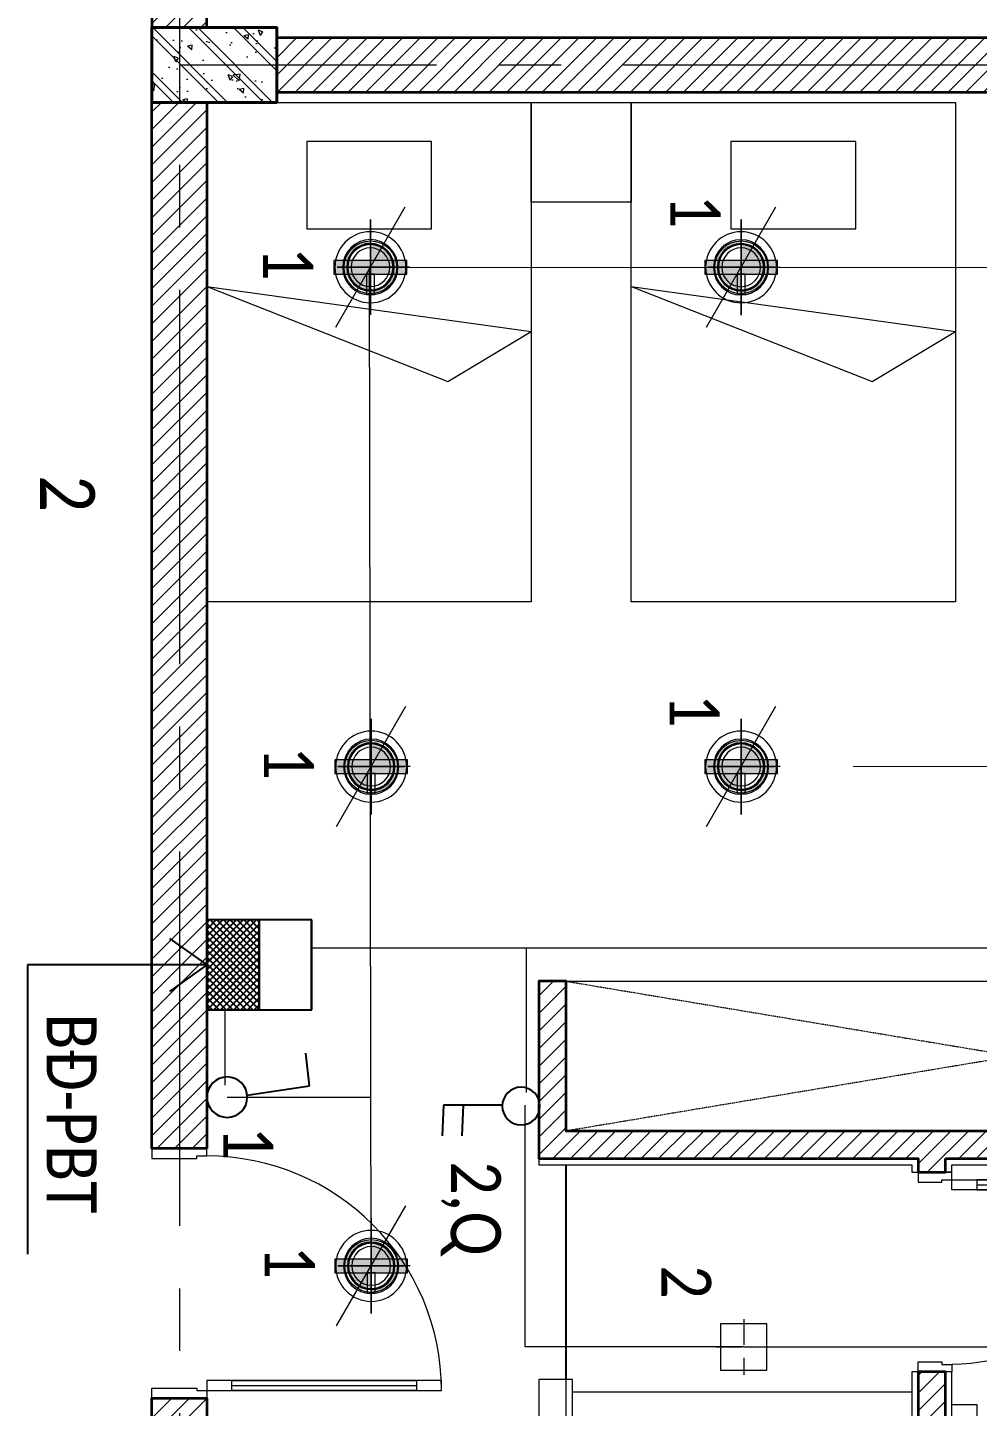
# Model space of a CAD drawing. Header units: millimetres. Extents: x 18326 to 214271, y -298828 to -198730.
# Drawn here: x 39989 to 43794, y -252703 to -247180 of the extents above; entities that cross this region are included whole.
import ezdxf
from ezdxf.enums import TextEntityAlignment as Align

# ---------------------------------------------------------------- set-up
doc = ezdxf.new("R2010")
doc.units = ezdxf.units.MM
doc.header["$LTSCALE"] = 20
doc.header["$MEASUREMENT"] = 0
for name, pattern in [('CONTINOUS', [0]), ('DASHED2', [0.375, 0.25, -0.125]), ('HIDDEN', [0.375, 0.25, -0.125]), ('xref LC GK$0$CENTER2', [1.125, 0.75, -0.125, 0.125, -0.125]), ('xref_mb.A7$0$HIDDEN', [0.375, 0.25, -0.125])]:
    doc.linetypes.add(name, pattern=pattern)
doc.layers.get('0').update_dxf_attribs({"lineweight": 0})
for name, color, linetype, lineweight in [('0.MAU XANH- DAY DIEN', 3, 'HIDDEN', 20), ('DW-DIEN', 2, 'Continuous', 25), ('E-equipment-0.2', 2, 'Continuous', 9), ('E-thin-line-0.05', 251, 'Continuous', 9), ('Hatch', 8, 'Continuous', 5), ('KV_5_HIDDEN', 125, 'HIDDEN', 9), ('KV_EX_1_TB DIEN', 55, 'Continuous', 13), ('xref LC GK$0$KV-Net truc', 251, 'xref LC GK$0$CENTER2', 9), ('xref_mb.A7$0$KV-Cat be tong', 6, 'Continuous', 35), ('xref_mb.A7$0$KV-Cat tuong', 4, 'Continuous', 35), ('xref_mb.A7$0$KV-Cat vat lieu', 11, 'Continuous', 20), ('xref_mb.A7$0$KV-Cua', 34, 'Continuous', 13), ('xref_mb.A7$0$KV-Hatch', 179, 'Continuous', 5), ('xref_mb.A7$0$KV-Net khuat', 165, 'xref_mb.A7$0$HIDDEN', 9), ('xref_mb.A7$0$KV-Net thay 1', 9, 'Continuous', 20), ('xref_mb.A7$0$KV-Noi that', 35, 'Continuous', 9)]:
    doc.layers.add(name, color=color, linetype=linetype, lineweight=lineweight)
for name, color, linetype in [('66 KV-DIM', 7, 'Continuous'), ('CDC-E', 2, 'Continuous'), ('CDC-E-Equip', 2, 'Continuous'), ('CDC-E-Note', 3, 'Continuous'), ('xref_mb.A7$0$KV-Net thay 3', 251, 'Continuous')]:
    doc.layers.add(name, color=color, linetype=linetype)
doc.styles.add('KT', font='vnsimli.shx', dxfattribs={"width": 0.72})
doc.styles.add('uv-abc', font='calibril.ttf', dxfattribs={"width": 0.85})
doc.dimstyles.new('A2-1-140', dxfattribs={"dimscale": 100, "dimtxt": 3, "dimasz": 1.5, "dimexe": 0.7, "dimexo": 0, "dimgap": 0.5, "dimtad": 1, "dimdec": 0, "dimrnd": 50, "dimzin": 13, "dimdsep": 46, "dimtxsty": 'KT', "dimblk1": 'ARCHTICK', "dimblk2": 'ARCHTICK', "dimsah": 1, "dimcen": 0, "dimdle": 0.7, "dimclrd": 1, "dimclre": 1, "dimclrt": 3, "dimadec": 0, "dimazin": 0, "dimtfac": 1.222222222222222, "dimtdec": 0, "dimtix": 1, "dimtmove": 2, "dimatfit": 3, "dimldrblk": 'ARCHTICK', "dimfxl": 5, "dimfxlon": 1, "dimtolj": 1, "dimtzin": 13, "dimarcsym": 0})
pattern_1 = [(45, (0, 0), (-35.35533905932738, 35.35533905932738), [])]

# ---------------------------------------------------------------- blocks, each defined once
blk = doc.blocks.new('pa6')
at = {"layer": 'CDC-E'}
h = blk.add_hatch(dxfattribs=at)
h.set_pattern_fill('ANSI31', scale=5)
h.set_pattern_definition([(45, (0, 0), (-11.22532015133644, 11.22532015133644), [])])
h.paths.add_polyline_path([(150, 175), (-150, 175), (-150, 0), (150, 0)])
for p, q in [((-150, 350), (150, 350)), ((-150, 0), (-150, 350)), ((150, 350), (150, 0)), ((-150, 175), (150, 175)), ((150, 0), (-150, 0))]:
    blk.add_line(p, q, dxfattribs=at)
blk = doc.blocks.new('_ARCHTICK')
at = {"color": 8, "const_width": 0.15}
blk.add_lwpolyline([(-0.5, -0.5), (0.5, 0.5)], dxfattribs=at)
blk = doc.blocks.new('A$C37556543')
blk.add_lwpolyline([(-0.001174173317846083, -0.1710253104101831), (-0.001174173317846083, 179.8289746895898), (179.9988258266822, 179.8289746895898), (179.9988258266822, -0.1710253104101831)], close=True)
at = {"layer": 'KV_5_HIDDEN', "ltscale": 20}
for p, q in [((89.99882582668215, -17.99976764572784), (89.99882582668215, 198.0002323542722)), ((197.9988258266822, 90.00023235427216), (-18.00117417331785, 90.00023235427216))]:
    blk.add_line(p, q, dxfattribs=at)
blk = doc.blocks.new('CT doi 10A')
for p, q in [((702206.952636544, 24289.42921582878), (702264.6897807895, 24472.91367912437)), ((702264.6897807895, 24472.91367912437), (702361.5820065071, 24446.9514854905)), ((702245.4996537459, 24411.92884503581), (702342.3918794635, 24385.96665140534))]:
    blk.add_line(p, q)
blk.add_circle((702190.967748755, 24229.77280244685), 61.76086378300478)
blk = doc.blocks.new('*U629')
at = {"xscale": 0.9090909064414844, "yscale": 0.9090909064414844, "zscale": 0.9090909064414844, "rotation": 343.8325300958912}
blk.add_blockref('CT doi 10A', (-619243.043497057, 156591.4786157931), dxfattribs=at)
blk = doc.blocks.new('kcvn-compac')
at = {"layer": 'E-thin-line-0.05'}
blk.add_hatch(color=256, dxfattribs=at).paths.add_polyline_path([(121.6571742641251, 22.7861284502219), (-121.6571742641309, 22.7861284502219), (-121.6571742641309, -22.7861284502161), (121.6571742641251, -22.7861284502161)])
at = {"layer": 'Hatch'}
h = blk.add_hatch(color=256, dxfattribs=at)
edge = h.paths.add_edge_path(flags=17)
edge.add_ellipse((-5.968558980384842e-12, 0.2108313806506635), major_axis=(-62.32441003977205, 62.32441003977202), ratio=1, start_angle=-405.0000000000001, end_angle=-135.0444973120539)
edge.add_line((88.13999936450071, 0.1423796748182516), (77.77056445598151, 0.1256290873325941))
edge.add_ellipse((-5.968558980384842e-12, 0.2108313806506635), major_axis=(54.9921265056812, 54.99212650568122), ratio=0.9999999999999998, start_angle=-314.9999999999999, end_angle=-45.0627709197305, ccw=False)
edge.add_line((-5.968558980384842e-12, 77.981442508722), (-5.968558980384842e-12, 88.35085732579816))
edge = h.paths.add_edge_path()
edge.add_ellipse((-5.968558980384842e-12, 0.2108313806506635), major_axis=(-62.32441003977205, 62.32441003977202), ratio=1, start_angle=-585.0000000000001, end_angle=-314.9555026879461)
edge.add_line((-88.13999936451265, 0.1423796748182516), (-77.77056445599347, 0.1256290873325941))
edge.add_ellipse((-5.968558980384842e-12, 0.2108313806506635), major_axis=(54.9921265056812, 54.99212650568122), ratio=0.9999999999999998, start_angle=-494.9999999999999, end_angle=-224.9372290802695, ccw=False)
edge.add_line((-5.968558980384842e-12, -77.55977974742066), (-5.968558980384842e-12, -87.92919456449683))
edge = h.paths.add_edge_path(flags=16)
edge.add_ellipse((-5.968558980384842e-12, 0.2108313806506635), major_axis=(54.9921265056812, 54.99212650568122), ratio=0.9999999999999998, start_angle=-405.0627709197306, end_angle=-134.9999999999999)
edge.add_line((-5.968558980384842e-12, -77.55977974742065), (-5.968558980384842e-12, -1.63424829224823e-12))
edge.add_line((-5.968558980384842e-12, -1.637347003745075e-12), (77.77056445598151, 0.125629087332594))
edge = h.paths.add_edge_path(flags=0)
edge.add_ellipse((-5.968558980384842e-12, 0.2108313806506635), major_axis=(54.9921265056812, 54.99212650568122), ratio=0.9999999999999998, start_angle=-224.9372290802695, end_angle=45)
edge.add_line((-5.968558980384842e-12, 77.98144250872198), (-5.968558980384842e-12, -1.63424829224823e-12))
edge.add_line((-5.968558980384842e-12, -1.637338311366764e-12), (-77.77056445599347, 0.1256290873325941))
for p, q in [((-5.968558980384842e-12, -1.637329161141565e-12), (-5.968558980384842e-12, 140.7610961024966)), ((-5.968558980384842e-12, -1.637329161141565e-12), (-5.968558980384842e-12, 140.7610961024966)), ((130.5149613539868, 0.2108313806506635), (-5.968558980384842e-12, -1.637329161141565e-12)), ((-5.968558980384842e-12, -1.637329161141565e-12), (-5.968558980384842e-12, -140.7610961024999)), ((-5.968558980384842e-12, -1.637329161141565e-12), (-5.968558980384842e-12, -140.7610961024999))]:
    blk.add_line(p, q)
at = {"extrusion": (0, 0, -0.9999999999999998)}
blk.add_ellipse((-5.968558980384842e-12, 0.2108313806506635), major_axis=(-62.32441003977204, 62.32441003977201), ratio=1, start_param=5.497787143782138, end_param=11.78097245096172, dxfattribs=at)
at = {"extrusion": (0, 0, -1)}
blk.add_ellipse((-5.968558980384842e-12, 0.2108313806506635), major_axis=(54.9921265056812, 54.99212650568122), ratio=0.9999999999999998, start_param=3.926990816987241, end_param=10.21017612416683, dxfattribs=at)
at = {"layer": 'E-equipment-0.2'}
blk.add_line((114.5961039364308, -200.6150972992153), (-117.0542569160491, 200.6150972843199), dxfattribs=at)
for centre, radius in [((-0.1887425119545583, 0.1015474559741847), 92.1785353275623), ((-0.1887425119254544, 0.1015474559887366), 75.67170589949819)]:
    blk.add_circle(centre, radius, dxfattribs=at)
at = {"layer": 'E-thin-line-0.05', "ltscale": 200}
for p, q in [((-5.002220859751105e-12, -159.1207951236442), (-7.389644451905042e-13, 159.4117122577658)), ((1.580247044330463e-11, -159.1207951236234), (2.012257027672604e-11, 159.4117122577242)), ((-7.389644451905042e-13, 159.4117122577034), (-5.002220859751105e-12, -159.1207951236442)), ((-0.1887425119254544, -111.2734551249106), (-0.1887425119224417, 111.4765500369145)), ((-0.1887425119109025, -111.2734551248961), (-0.1887425119078898, 111.4765500368854)), ((-0.1887425119224417, 111.4765500368709), (-0.1887425119254544, -111.2734551249106)), ((-0.173074524156732, -102.0363674313572), (-0.1730745241539466, 102.2226029269719)), ((-0.1730745241433738, -102.0363674313439), (-0.1730745241405884, 102.2226029269452)), ((-0.1730745241539466, 102.2226029269319), (-0.173074524156732, -102.0363674313572)), ((-5.238689482212066e-12, 91.63636363632816), (-5.238689482212066e-12, -91.63636363635283)), ((111.5477611765856, 0.1015474559800111), (-111.5477611765914, -0.1015474559742415)), ((-111.5477611765768, -0.1015474559596896), (111.1862341669507, 0.1012183400236779)), ((102.2879026519117, 0.09311774778721826), (-102.2879026519221, -0.09311774778841198)), ((-102.2879026519087, -0.0931177477750822), (101.9563869031642, 0.09281595256921094))]:
    blk.add_line(p, q, dxfattribs=at)
at = {"layer": 'E-thin-line-0.05'}
for points in [[(-13.37938420734935, 90.65812229035109), (13.37938420734332, 90.65812229035109), (13.37938420734332, 22.7861284502219), (-13.37938420734935, 22.7861284502219)], [(-121.6571742641309, 22.7861284502219), (121.6571742641251, 22.7861284502219), (121.6571742641251, -22.7861284502161), (-121.6571742641309, -22.7861284502161)]]:
    blk.add_lwpolyline(points, close=True, dxfattribs=at)
for centre, radius in [((-5.115907697472721e-12, -5.968558980384842e-13), 118.4978687689813), ((-2.955857780762017e-12, 2.899014361901209e-12), 79.29133126541274), ((-2.955857780762017e-12, 2.899014361901209e-12), 64.68563723971602)]:
    blk.add_circle(centre, radius, dxfattribs=at)
blk = doc.blocks.new('CT dơn 10a')
for p, q in [((690677.031061232, 23139.19762640205), (690777.2363677802, 23143.78406754372)), ((690677.5459707206, 22946.84414719066), (690677.031061232, 23139.19762640205))]:
    blk.add_line(p, q)
blk.add_circle((690680.3698363783, 22885.14787438614), 61.76086378300478)
blk = doc.blocks.new('*U630')
at = {"xscale": 0.6818181797535812, "yscale": 0.6818181797535812, "zscale": 0.6818181797535812, "rotation": 137.7741938562183}
blk.add_blockref('CT dơn 10a', (359202.4343083142, -304928.2716907367), dxfattribs=at)
blk = doc.blocks.new('xref LC GK$0$LC')
at = {"layer": 'xref LC GK$0$KV-Net truc', "color": 8, "ltscale": 100}
for points in [[(10249.99999999953, 10099.77423228603), (10249.99999999953, -58464.08794064936)], [(20280.07530471543, -38500), (10249.99999999953, -38500)]]:
    blk.add_lwpolyline(points, dxfattribs=at)
blk = doc.blocks.new('xref_mb.A7$0$cot30x50')
at = {"layer": 'xref_mb.A7$0$KV-Hatch'}
h = blk.add_hatch(dxfattribs=at)
h.set_pattern_fill('CHAU-01', color=8, scale=30, angle=180, pattern_type=2)
h.set_pattern_definition([(230, (-701771.5933381974, 113908.4492841933), (-215.178054780226, 18.8256404947785), [22.5, -247.5]), (175, (-701771.5933381974, 113908.4492841933), (41.62540008390004, -225.6576401100035), [18, -198]), (280.4514, (-701789.5248421974, 113910.0180861933), (-173.5528145142064, -206.8318626182861), [19.122057, -210.3426336]), (226.1842, (-701771.5933381974, 113848.4492841933), (-320.1723145876933, 49.65570429870537), [33.74999999999999, -371.2499999999999]), (276.6356, (-701798.2743616975, 113852.5872762933), (-280.3988116646109, -292.2353612701326), [28.6830864, -315.5139]), (171.1842000000001, (-701771.5933381974, 113848.4492841933), (-280.3985835400881, -292.2355802775974), [27, -297]), (201, (-701801.5933381974, 113863.4492841933), (-179.0721156355385, 120.7856671996016), [22.5, -247.5]), (146.0000000000001, (-701801.5933381974, 113863.4492841933), (-72.99459957647449, -217.5450135140559), [18, -198]), (251.4514, (-701816.5160080974, 113873.5147659933), (-252.0667885744469, -96.75914901298576), [19.122057, -210.3426336]), (217.5, (-701771.5933381974, 113908.4492841933), (-3.647956595187185, -99.86815614939344), [0, -195.6, 0, -201, 0, -198.75]), (187.5, (-701771.5933381974, 113908.4492841933), (-78.92086123264457, -118.3235135647081), [0, -114.6, 0, -191.1, 0, -75.75]), (147.5, (-701704.6933381974, 113908.4492841933), (-160.1467308517227, 6.766461520313901), [0, -74.99999999999997, 0, -233.9999999999999, 0, -310.4999999999999]), (137.5, (-701674.6933381974, 113908.4492841933), (-174.9558508027159, -30.03149469969535), [0, -97.5, 0, -155.4, 0, -220.5]), (225, (-701771.5933381974, 113908.4492841933), (90.15611460128483, -90.1561146012848), []), (225, (-701771.5933381974, 113871.6992841933), (90.15611460128483, -90.1561146012848), [])])
h.paths.add_polyline_path([(-778331.6179150133, 133391.0790201908), (-778631.6179150133, 133391.0790201908), (-778631.6179150133, 132891.0790201908), (-778331.6179150133, 132891.0790201908)])
at = {"layer": 'xref_mb.A7$0$KV-Cat be tong', "color": 8}
blk.add_lwpolyline([(-778631.6179150133, 132891.0790201908), (-778331.6179150133, 132891.0790201908), (-778331.6179150133, 133391.0790201908), (-778631.6179150133, 133391.0790201908)], close=True, dxfattribs=at)
blk = doc.blocks.new('xref_mb.A7$0$DVCT3')
at = {"layer": 'xref_mb.A7$0$KV-Cat be tong', "color": 8, "rotation": 270}
blk.add_blockref('xref_mb.A7$0$cot30x50', (383155.2071416121, -806160.0984949365), dxfattribs=at)
blk = doc.blocks.new('xref_mb.A7$0$P4')
at = {"layer": 'xref_mb.A7$0$KV-Hatch'}
h = blk.add_hatch(dxfattribs=at)
h.set_pattern_fill('ANSI31', color=8, scale=400)
h.set_pattern_definition(pattern_1)
h.paths.add_polyline_path([(390.0000000000291, 6152.580459862598), (6810.000000000029, 6152.580459862482), (6810.000000000029, 5932.580459862482), (390.0000000000291, 5932.580459862598)])
h.paths.add_polyline_path([(-109.9999999999709, 5892.580459862598), (110.0000000000291, 5892.580459862598), (110.0000000000291, 5342.580459862482), (-109.9999999999709, 5342.580459862482)])
h.paths.add_polyline_path([(-109.9999999999709, 2152.580459862598), (-109.9999999999709, 3142.580459862482), (110.0000000000291, 3142.580459862482), (110.0000000000291, 2372.580459862598), (290.0000000000582, 2372.580459862598), (290.0000000000582, 2152.580459862598)])
h.paths.add_polyline_path([(4130.000000000931, 1662.580459862482), (1950.000000000931, 1662.580459862482), (1950.000000000931, 2152.580459862482), (1290.000000000029, 2152.580459862482), (1290.000000000029, 2372.580459862482), (2060.000000000931, 2372.580459862482), (2060.000000000931, 1772.580459862482), (5650, 1772.580459862482), (5650, 2372.580459862482), (5760, 2372.580459862482), (5760, 1662.580459862482), (4240.000000000931, 1662.580459862482), (4240.000000000931, 1607.580459862482), (4130.000000000931, 1607.580459862482)])
h.paths.add_polyline_path([(7090.000000000029, 1702.580459862598), (7310.000000000029, 1702.580459862598), (7310.000000000029, 5892.580459862598), (7090.000000000029, 5892.580459862598)])
h.paths.add_polyline_path([(7090.000000000029, 192.5804598625982), (7310.000000000029, 192.5804598625982), (7310.000000000029, 702.5804598625982), (7090.000000000029, 702.5804598625982)])
h.paths.add_polyline_path([(6810.000000000029, 152.5804598624818), (4240.000000000931, 152.5804598624818), (4240.000000000902, 807.5804598624818), (4130.000000000902, 807.5804598624818), (4130.000000000931, 152.5804598624818), (3160.000000000931, 152.5804598624818), (3160.000000000931, 402.5804598624818), (1950.000000000931, 402.5804598624818), (1950.000000000931, 152.5804598624818), (390.0000000000291, 152.5804598625982), (390.0000000000291, -67.41954013740178), (1950.000000000931, -67.4195401375182), (1950.000000000931, -317.4195401375182), (3160.000000000931, -317.4195401375182), (3160.000000000931, -67.4195401375182), (4130.000000000931, -67.4195401375182), (4130.000000000931, -722.4195401375182), (4240.000000000931, -722.4195401375182), (4240.000000000931, -67.4195401375182), (6810.000000000029, -67.4195401375182)])
h.paths.add_polyline_path([(2060.000000000931, -207.4195401375182), (3050.000000000931, -207.4195401375182), (3050.000000000931, 292.5804598624818), (2060.000000000931, 292.5804598624818)], flags=16)
h.paths.add_polyline_path([(7090.000000000029, -107.4195401374018), (7310.000000000029, -107.4195401374018), (7310.000000000029, -617.4195401374018), (7090.000000000029, -617.4195401374018)])
h.paths.add_polyline_path([(7090.000000000029, -1617.419540137402), (7310.000000000029, -1617.419540137402), (7310.000000000029, -5807.419540137402), (7090.000000000029, -5807.419540137402)])
h.paths.add_polyline_path([(4130.000000000931, -1577.419540137518), (1950.000000000931, -1577.419540137518), (1950.000000000931, -2067.419540137518), (1290.000000000029, -2067.419540137518), (1290.000000000029, -2287.419540137518), (2060.000000000931, -2287.419540137518), (2060.000000000931, -1687.419540137518), (5650, -1687.419540137518), (5650, -2287.419540137518), (5760, -2287.419540137518), (5760, -1577.419540137518), (4240.000000000931, -1577.419540137518), (4240.000000000931, -1522.419540137518), (4130.000000000931, -1522.419540137518)])
h.paths.add_polyline_path([(-109.9999999999709, -2067.419540137402), (-110, -3057.419540137518), (110, -3057.419540137518), (110.0000000000291, -2287.419540137402), (290.0000000000582, -2287.419540137402), (290.0000000000582, -2067.419540137402)])
h.paths.add_polyline_path([(-109.9999999999709, -5257.419540137518), (110.0000000000291, -5257.419540137518), (110, -5807.419540137344), (-110, -5807.419540137344)])
h.paths.add_polyline_path([(390.0000000000291, -5847.419540137402), (6810.000000000029, -5847.419540137518), (6810.000000000029, -6067.419540137518), (390.0000000000291, -6067.419540137402)])
at = {"layer": 'xref_mb.A7$0$KV-Cat be tong', "color": 8}
blk.add_lwpolyline([(6810.000000000029, 6192.580459862598), (7310.000000000029, 6192.580459862598), (7310.000000000029, 5892.580459862598), (6810.000000000029, 5892.580459862598)], close=True, dxfattribs=at)
at = {"layer": 'xref_mb.A7$0$KV-Cat tuong', "color": 8}
for points in [[(390.0000000000291, 6152.580459862598), (6810.000000000029, 6152.580459862482), (6810.000000000029, 5932.580459862482), (390.0000000000291, 5932.580459862598)], [(7090.000000000029, 1702.580459862598), (7310.000000000029, 1702.580459862598), (7310.000000000029, 5892.580459862598), (7090.000000000029, 5892.580459862598)]]:
    blk.add_lwpolyline(points, close=True, dxfattribs=at)
blk = doc.blocks.new('xref_mb.A7$0$A$Ce74eeb68')
at = {"layer": 'xref_mb.A7$0$KV-Noi that', "color": 8}
for points in [[(0, 2.91038304567337e-11), (1300, 2.91038304567337e-11), (1300, -1999.999999999971), (0, -1999.999999999971)], [(900, -1493.623359946272), (400, -1493.623359946272), (400, -1843.623359946272), (900, -1843.623359946272)]]:
    blk.add_lwpolyline(points, close=True, dxfattribs=at)
for points in [[(1296.304543569138, -1261.756702708575), (334.1902870959602, -882.6073738157284), (0, -1082.173690956086)], [(1300, -1262.268651230959), (0, -1082.173690956086)]]:
    blk.add_lwpolyline(points, dxfattribs=at)
blk = doc.blocks.new('xref_mb.A7$0$Phong KTX')
at = {"layer": 'xref_mb.A7$0$KV-Cat vat lieu', "color": 8}
blk.add_lwpolyline([(-1315, -4255), (-1315, -4280), (-2809.999999999069, -4280), (-2809.999999999098, -4310), (-2969.999999999098, -4310), (-2969.999999999069, -4280), (-4989.999999999069, -4280), (-4989.999999999069, -5490), (-3889.999999999069, -5490), (-3889.999999999069, -5740), (-2969.999999999069, -5740), (-2969.999999999098, -5110), (-2809.999999999098, -5110), (-2809.999999999069, -5740), (-1449.999999999985, -5740), (-1449.999999999985, -5140), (-1425, -5140)], dxfattribs=at)
at = {"layer": 'xref_mb.A7$0$KV-Net khuat', "color": 8}
for points in [[(-5014.999999999091, -3545), (-1425, -4145)], [(-1425, -3545), (-5014.999999999091, -4145)]]:
    blk.add_lwpolyline(points, dxfattribs=at)
at = {"layer": 'xref_mb.A7$0$KV-Net thay 3', "color": 8}
blk.add_line((-1425, -5140), (-1425, -4279.999999999185), dxfattribs=at)
at = {"layer": 'xref_mb.A7$0$KV-Noi that', "color": 8}
for points in [[(-1285, -25.00000000029104), (-1685, -25.00000000029104), (-1685, -425.000000000291), (-1285, -425.000000000291)], [(-1425, -3545), (-5014.999999999091, -3545), (-5014.999999999091, -4145), (-1425, -4145)], [(-1449.999999999985, -5189.999999750755), (-2809.999999999061, -5189.999999750755), (-2809.999999999061, -5740), (-1449.999999999985, -5740)], [(-2969.999999999054, -5240), (-3069.999999999054, -5240), (-3069.999999999054, -5340), (-2969.999999999054, -5340)]]:
    blk.add_lwpolyline(points, close=True, dxfattribs=at)
at = {"layer": 'xref_mb.A7$0$KV-Cat tuong', "color": 8, "xscale": -1, "rotation": 180}
for p in [(-2985, -2025.000000000233), (-1285, -2025.000000000233)]:
    blk.add_blockref('xref_mb.A7$0$A$Ce74eeb68', p, dxfattribs=at)
blk = doc.blocks.new('*U522')
at = {"layer": 'xref_mb.A7$0$KV-Cua', "color": 8}
blk.add_line((-50, 100), (-50.00000000000088, 640), dxfattribs=at)
for points in [[(-30, 0), (-30.000000000001, 740), (-70.000000000001, 740), (-70, -2.842170943040401e-14)], [(-30, 100), (-70, 100), (-70.000000000001, 640), (-30.00000000000088, 640)], [(5.902970420161151e-14, -135.0000000000073), (-39.99999999999995, -135.0000000000073), (-40, -40), (-30, -40), (-30, 0), (0, 0)], [(-800, -135.0000000000077), (-760, -135.0000000000077), (-760, -40.00000000000031), (-770, -40.00000000000031), (-770, -3.38706375702955e-13), (-800, -3.387063757029549e-13)]]:
    blk.add_lwpolyline(points, close=True, dxfattribs=at)
at = {"layer": 'xref_mb.A7$0$KV-Cua', "color": 8, "ltscale": 100}
blk.add_arc((-30, 0), 740.0000000000002, 90, 180, dxfattribs=at)
blk = doc.blocks.new('*U528')
at = {"layer": 'xref_mb.A7$0$KV-Cua', "color": 8}
blk.add_line((-50, 100), (-50.00000000000094, 840), dxfattribs=at)
for points in [[(-30, 0), (-30.00000000000105, 940), (-70.00000000000105, 940), (-70, -2.842170943040401e-14)], [(-30, 100), (-70, 100), (-70.00000000000105, 840), (-30.00000000000094, 840)], [(9.619655499521356e-14, -220), (-39.99999999999991, -220), (-40, -40), (-30, -40), (-30, 0), (0, 0)], [(-1000, -220.0000000000005), (-960, -220.0000000000005), (-960, -40.00000000000041), (-970, -40.0000000000004), (-970, -4.302486394064563e-13), (-1000, -4.302486394064563e-13)]]:
    blk.add_lwpolyline(points, close=True, dxfattribs=at)
at = {"layer": 'xref_mb.A7$0$KV-Cua', "color": 8, "ltscale": 100}
blk.add_arc((-30, 0), 940.0000000000002, 90, 180, dxfattribs=at)
blk = doc.blocks.new('xref_mb.A7$0$P3')
at = {"layer": 'xref_mb.A7$0$KV-Hatch'}
h = blk.add_hatch(dxfattribs=at)
h.set_pattern_fill('ANSI31', color=8, scale=400)
h.set_pattern_definition(pattern_1)
h.paths.add_polyline_path([(390.0000000000073, 6110), (6810.000000000007, 6110.000000000116), (6810.000000000007, 5890.000000000116), (390.0000000000073, 5890)])
h.paths.add_polyline_path([(-109.9999999999927, 5810.000000000116), (110.0000000000073, 5810.000000000116), (110.0000000000073, 5300), (-109.9999999999927, 5300)])
h.paths.add_polyline_path([(-109.9999999999709, 2110.000000000116), (-109.9999999999709, 3100), (110.0000000000291, 3100), (110.0000000000291, 2330.000000000116), (290.0000000000291, 2330.000000000116), (290.0000000000291, 2110.000000000116)])
h.paths.add_polyline_path([(4130.000000000931, 1620), (1950.000000000931, 1620), (1950.000000000931, 2110), (1290, 2110), (1290, 2330), (2060.000000000931, 2330), (2060.000000000931, 1730), (5650, 1730), (5650, 2330), (5760, 2330), (5760, 1620), (4240.000000000931, 1620), (4240.000000000931, 1565), (4130.000000000931, 1565)])
h.paths.add_polyline_path([(7090.000000000029, 1660.000000000116), (7310.000000000029, 1660.000000000116), (7310.000000000007, 5810.000000000116), (7090.000000000007, 5810.000000000116)])
h.paths.add_polyline_path([(7090.000000000029, 150.0000000001164), (7310.000000000029, 150.0000000001164), (7310.000000000029, 660.0000000001164), (7090.000000000029, 660.0000000001164)])
h.paths.add_polyline_path([(6810.000000000029, 110.0000000001164), (4240.000000000931, 110), (4240.000000000931, 765), (4130.000000000931, 765), (4130.000000000931, 110), (3160.000000000931, 110), (3160.000000000931, 360), (1950.000000000931, 360), (1950.000000000931, 110), (390.0000000000291, 110), (390.0000000000291, -110), (1950.000000000931, -110), (1950.000000000931, -360), (3160.000000000931, -360), (3160.000000000931, -110), (4130.000000000931, -110), (4130.000000000902, -765), (4240.000000000902, -765), (4240.000000000931, -110), (6810.000000000029, -109.9999999998836)])
h.paths.add_polyline_path([(2060.000000000931, -250), (3050.000000000931, -250), (3050.000000000931, 250), (2060.000000000931, 250)], flags=16)
h.paths.add_polyline_path([(4130.000000000931, -1620), (1950.000000000931, -1620), (1950.000000000931, -2110), (1290.000000000029, -2110), (1290.000000000029, -2330), (2060.000000000931, -2330), (2060.000000000931, -1730), (5650, -1730), (5650, -2330), (5760, -2330), (5760, -1620), (4240.000000000931, -1620), (4240.000000000902, -1565), (4130.000000000902, -1565)])
h.paths.add_polyline_path([(-109.9999999999709, -2109.999999999884), (-109.9999999999709, -3100), (110.0000000000291, -3100), (110.0000000000291, -2329.999999999884), (290.0000000000582, -2329.999999999884), (290.0000000000582, -2109.999999999884)])
h.paths.add_polyline_path([(-109.9999999999709, -5300), (110.0000000000291, -5300), (110.0000000000291, -5849.999999999884), (-109.9999999999709, -5849.999999999884)])
h.paths.add_polyline_path([(7090.000000000029, -1659.999999999884), (7310.000000000029, -1659.999999999884), (7310.000000000029, -5849.999999999884), (7090.000000000029, -5849.999999999884)])
h.paths.add_polyline_path([(7090.000000000029, -149.9999999998836), (7310.000000000029, -149.9999999998836), (7310.000000000029, -659.9999999998836), (7090.000000000029, -659.9999999998836)])
at = {"layer": 'xref_mb.A7$0$KV-Cat be tong', "color": 8}
blk.add_lwpolyline([(6810.000000000029, -6149.999999999884), (7310.000000000029, -6149.999999999884), (7310.000000000029, -5849.999999999884), (6810.000000000029, -5849.999999999884)], close=True, dxfattribs=at)
at = {"layer": 'xref_mb.A7$0$KV-Cat tuong', "color": 8}
for points in [[(6810.000000000029, 110.0000000001164), (4240.000000000931, 110), (4240.000000000931, 765), (4130.000000000931, 765), (4130.000000000931, 110), (3160.000000000931, 110), (3160.000000000931, 360), (1950.000000000931, 360), (1950.000000000931, 110), (390.0000000000291, 110), (390.0000000000291, -110), (1950.000000000931, -110), (1950.000000000931, -360), (3160.000000000931, -360), (3160.000000000931, -110), (4130.000000000931, -110), (4130.000000000902, -765), (4240.000000000902, -765), (4240.000000000931, -110), (6810.000000000029, -109.9999999998836)], [(7090.000000000029, -149.9999999998836), (7310.000000000029, -149.9999999998836), (7310.000000000029, -659.9999999998836), (7090.000000000029, -659.9999999998836)], [(4130.000000000931, -1620), (1950.000000000931, -1620), (1950.000000000931, -2110), (1290.000000000029, -2110), (1290.000000000029, -2330), (2060.000000000931, -2330), (2060.000000000931, -1730), (5650, -1730), (5650, -2330), (5760, -2330), (5760, -1620), (4240.000000000931, -1620), (4240.000000000902, -1565), (4130.000000000902, -1565)], [(7090.000000000029, -1659.999999999884), (7310.000000000029, -1659.999999999884), (7310.000000000029, -5849.999999999884), (7090.000000000029, -5849.999999999884)]]:
    blk.add_lwpolyline(points, close=True, dxfattribs=at)
at = {"layer": 'xref_mb.A7$0$KV-Net thay 1', "color": 8}
blk.add_lwpolyline([(5650, -109.9999999994761), (5650, -734.9999999994179), (5760, -734.9999999994179), (5760, -109.9999999994761)], dxfattribs=at)
at = {"color": 8, "xscale": -1, "rotation": 180}
blk.add_blockref('xref_mb.A7$0$Phong KTX', (7075, -5875), dxfattribs=at)
at = {"layer": 'xref_mb.A7$0$KV-Cua', "color": 8, "rotation": 90}
blk.add_blockref('*U528', (7090.000000000029, -659.9999999998836), dxfattribs=at)
at = {"layer": 'xref_mb.A7$0$KV-Cua', "color": 8, "xscale": -1.000000000000004, "rotation": 90}
blk.add_blockref('*U522', (4105.000000000931, -1565), dxfattribs=at)

msp = doc.modelspace()

# ---------------------------------------------------------------- hatches: boundary and pattern name
at = {"layer": 'CDC-E'}
h = msp.add_hatch(dxfattribs=at)
h.set_pattern_fill('ANSI31', scale=6.000000000000001, angle=270)
h.set_pattern_definition([(315, (40706.88762742468, -255725.4233723985), (13.47038418160373, 13.47038418160373), [])])
h.paths.add_polyline_path([(40916.88762742468, -250754.5274739651), (40706.88762742468, -250754.5274739651), (40706.88762742468, -251114.5274739651), (40916.88762742468, -251114.5274739651)])

# ---------------------------------------------------------------- linework, layer by layer
at = {"layer": '0.MAU XANH- DAY DIEN', "linetype": 'DASHED2', "ltscale": 800}
msp.add_line((40788.00044294541, -251464.376720027), (41364.43221548713, -251464.376720027), dxfattribs=at)
at = {"layer": '0.MAU XANH- DAY DIEN', "linetype": 'CONTINOUS', "ltscale": 800, "flags": 128}
for points in [[(41128.02437120258, -250866.3160401759), (46606.74368047342, -250866.3160401759), (46606.74368047342, -251275.8324223933), (46389.54965813086, -251275.8324223933)], [(41987.70555650071, -251445.1124025909), (41987.70555650071, -250866.3160401759)], [(40780.03891912476, -251416.2592677054), (40780.03891912476, -251114.5274739651)]]:
    msp.add_lwpolyline(points, dxfattribs=at)
at = {"layer": '0.MAU XANH- DAY DIEN', "linetype": 'DASHED2', "ltscale": 800}
for points in [[(42858.02437120211, -252464.9754231832), (41981.8684671484, -252464.9754231832), (41981.8684671484, -251497.1223452864)], [(42858.02437120211, -252464.9754231832), (45168.10477496312, -252464.9754231832), (45168.02437120165, -252339.9754231832)]]:
    msp.add_lwpolyline(points, dxfattribs=at)
at = {"layer": 'CDC-E'}
for p, q in [((40706.88762742468, -250754.5274739651), (40706.88762742468, -251114.5274739651)), ((41126.88762742468, -250754.5274739651), (40706.88762742468, -250754.5274739651)), ((40916.88762742468, -251114.5274739651), (40916.88762742468, -250754.5274739651)), ((41126.88762742468, -251114.5274739651), (41126.88762742468, -250754.5274739651)), ((40706.88762742468, -251114.5274739651), (41126.88762742468, -251114.5274739651))]:
    msp.add_line(p, q, dxfattribs=at)

# ---------------------------------------------------------------- block references
at = {"layer": 'CDC-E-Equip', "xscale": -1.2, "yscale": 1.2, "zscale": 1.2, "rotation": 270}
for p in [(40706.88762741723, -250934.5274739609), (40706.88762742468, -250934.5274739563), (40708.02437120258, -250934.5274739651)]:
    msp.add_blockref('pa6', p, dxfattribs=at)
at = {"layer": 'DW-DIEN', "rotation": 56.36528019499544}
for name, p, xscale, yscale, zscale in [('*U630', (40788.00052074763, -251464.3766069994), -1.920866180399546, 1.920866180399546, 1.920866180399546), ('*U629', (41966.00921497076, -251500.2247208566), -1.344606326279682, 1.344606326279682, 1.344606326279682)]:
    msp.add_blockref(name, p, dxfattribs=dict(at, xscale=xscale, yscale=yscale, zscale=zscale))
at = {"layer": 'E-equipment-0.2', "xscale": -1.200000000000001, "yscale": 1.200000000000001, "zscale": 1.200000000000001, "rotation": 180}
for p in [(41362.2936177617, -248139.9738807175), (42847.51211847133, -248140.2216574959), (41365.52477989114, -250140.2216574959), (42847.51211847133, -250140.2216574959), (41365.52437120258, -252140.2216568356)]:
    msp.add_blockref('kcvn-compac', p, dxfattribs=at)
at = {"layer": 'KV_EX_1_TB DIEN', "xscale": -1.032189467024803, "yscale": 1.032189467024803, "zscale": 1.032189467024803, "rotation": 270}
msp.add_blockref('A$C37556543', (42765.12707933645, -252557.871263246), dxfattribs=at)
at = {"layer": 'xref_mb.A7$0$KV-Cat tuong', "color": 8, "rotation": 180}
msp.add_blockref('xref_mb.A7$0$P4', (47796.88762742472, -241287.3949633217), dxfattribs=at)

# ---------------------------------------------------------------- texts
at = {"layer": 'CDC-E-Note', "style": 'uv-abc', "width": 0.85}
for s, height, p in [('1', 200, (41032.55116731069, -248058.7457621809)), ('2', 220, (40148.14754154161, -248973.1273263725)), ('1', 200, (41035.78232100746, -250058.9883187413)), ('BĐ-PBT', 200, (40165.25768984855, -251128.950178463)), ('BĐ-PBT', 200, (40165.257689856, -251128.9501784578)), ('1', 200, (40872.57474563551, -251582.6773959351)), ('2,Q', 200, (41784.72954271781, -251721.042088807)), ('1', 200, (41039.01308288147, -252058.9883174206)), ('2', 200, (42627.23409301276, -252137.532590697))]:
    msp.add_text(s, height=height, rotation=270, dxfattribs=at).set_placement(p, align=Align.MIDDLE_LEFT)

# ---------------------------------------------------------------- leaders
at = {"layer": '66 KV-DIM'}
for points in [[(40706.88762741723, -250934.5274739609), (39988.62163565169, -250934.5274739609), (39988.62163565169, -252093.3670794246)], [(40706.88762742468, -250934.5274739563), (39988.62163565961, -250934.5274739563), (39988.62163565961, -252093.36707942)]]:
    msp.add_leader(points, dimstyle='A2-1-140', override={"dimgap": 0.5, "dimtad": 0, "dimldrblk": 'Open90'}, dxfattribs=at)

# ---------------------------------------------------------------- next in the draw order: linework, layer by layer
at = {"layer": '0.MAU XANH- DAY DIEN', "linetype": 'DASHED2', "ltscale": 800}
for points in [[(41365.52437120258, -252140.4746544924), (41359.06204694324, -248139.9791009351), (47293.4741342119, -248141.2336481232)], [(47296.70447897074, -250140.9754322292), (41362.29320064048, -250140.2216574959)]]:
    msp.add_lwpolyline(points, dxfattribs=at)

# ---------------------------------------------------------------- next in the draw order: block references
at = {"layer": 'xref LC GK$0$KV-Net truc', "color": 8}
msp.add_blockref('xref LC GK$0$LC', (30346.88762742514, -208829.9754231842), dxfattribs=at)
at = {"layer": 'xref_mb.A7$0$KV-Cat be tong', "color": 8}
msp.add_blockref('xref_mb.A7$0$DVCT3', (-475559.3985343783, -219651.494843261), dxfattribs=at)
at = {"layer": 'xref_mb.A7$0$KV-Cat tuong', "color": 8, "rotation": 180}
msp.add_blockref('xref_mb.A7$0$P3', (47796.88762742473, -253329.975423184), dxfattribs=at)

# ---------------------------------------------------------------- next in the draw order: texts
at = {"layer": 'CDC-E-Note', "style": 'uv-abc', "width": 0.85}
for p in [(42664.36110075238, -247849.3386046476), (42661.12993862062, -249849.5863827466)]:
    msp.add_text('1', height=200, rotation=270, dxfattribs=at).set_placement(p, align=Align.MIDDLE_LEFT)

doc.saveas('drawing.dxf')
